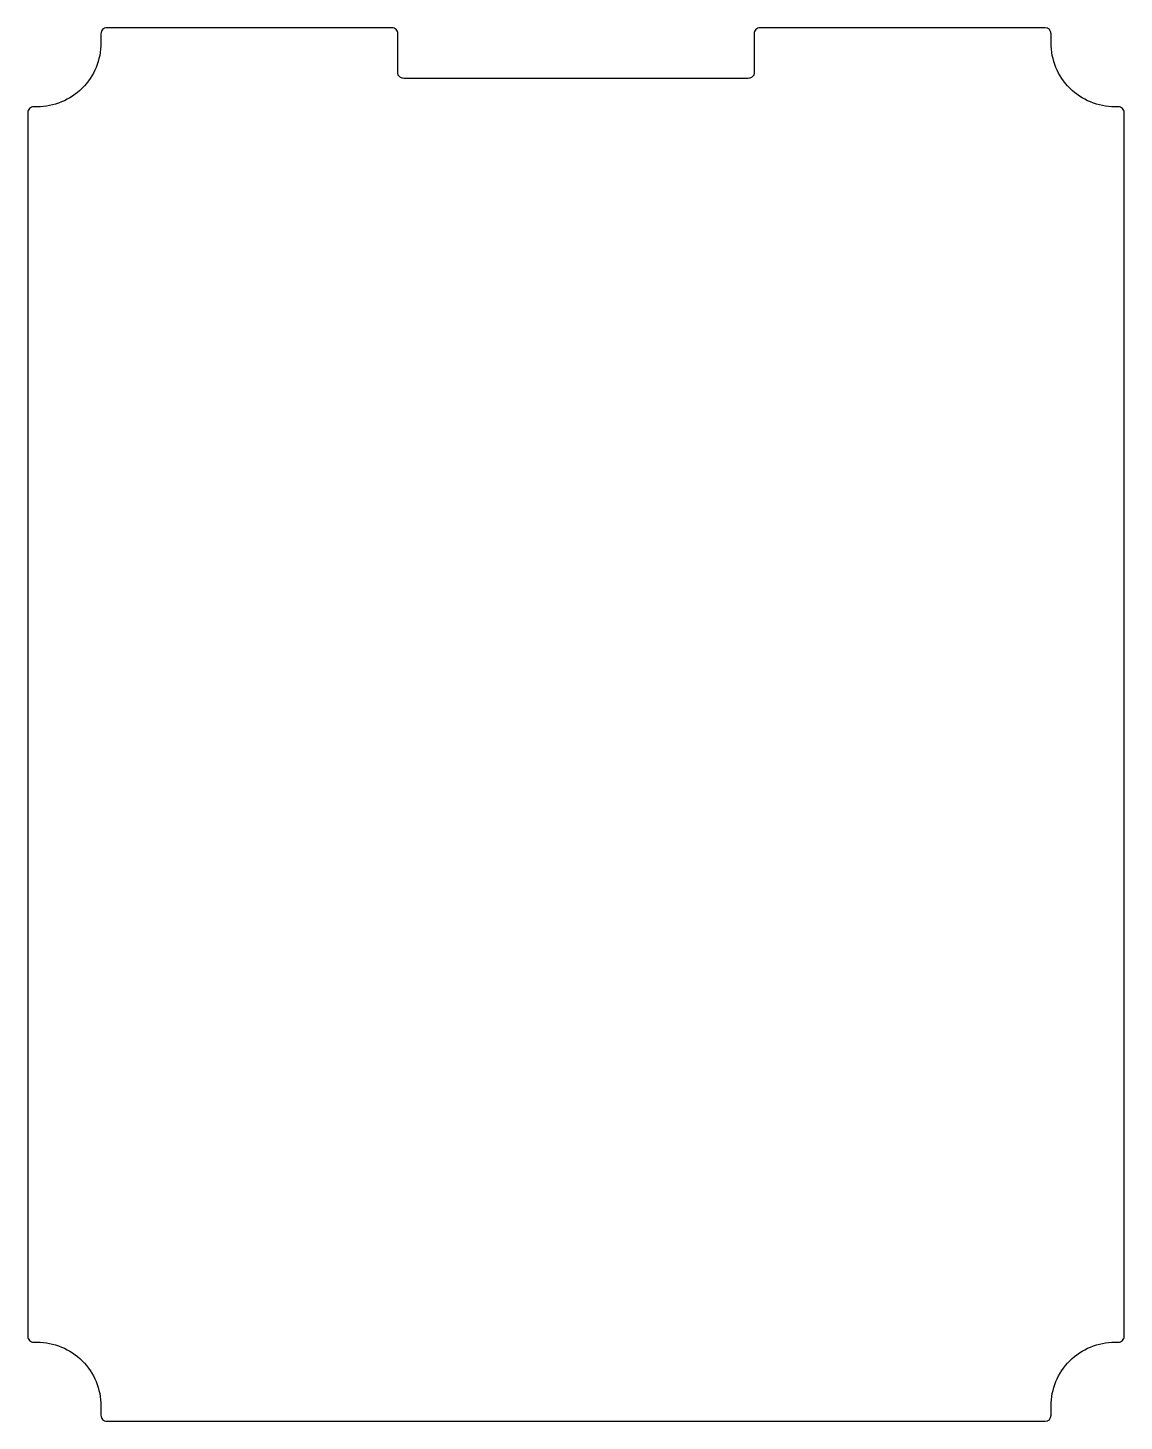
# Model space of a CAD drawing. Header units: millimetres. Extents: x -58 to 312, y -352 to 118.
import ezdxf

# ---------------------------------------------------------------- set-up
doc = ezdxf.new("R2010")
doc.units = ezdxf.units.MM
doc.layers.get('0').update_dxf_attribs({"linetype": 'CONTINUOUS'})

msp = doc.modelspace()

# ---------------------------------------------------------------- linework, layer by layer
msp.add_lwpolyline([(309.6, -325, 0.414214), (311.6, -323), (311.6, 89, 0.414214), (309.6, 91), (308.5, 91, -0.414214), (287, 112.5), (287, 115.6, 0.414213), (285, 117.6), (189, 117.6, 0.414214), (187, 115.6), (187, 102.6, -0.414214), (185, 100.6), (69, 100.6, -0.414214), (67, 102.6), (67, 115.6, 0.414214), (65, 117.6), (-31, 117.6, 0.414214), (-33, 115.6), (-33, 112.5, -0.414214), (-54.5, 91), (-55.6, 91, 0.414214), (-57.6, 89), (-57.6, -323, 0.414214), (-55.6, -325), (-54.5, -325, -0.414214), (-33, -346.5), (-33, -349.6, 0.414214), (-31, -351.6), (285, -351.6, 0.414213), (287, -349.6), (287, -346.5, -0.414214), (308.5, -325)], format="xyb", close=True)

doc.saveas('drawing.dxf')
